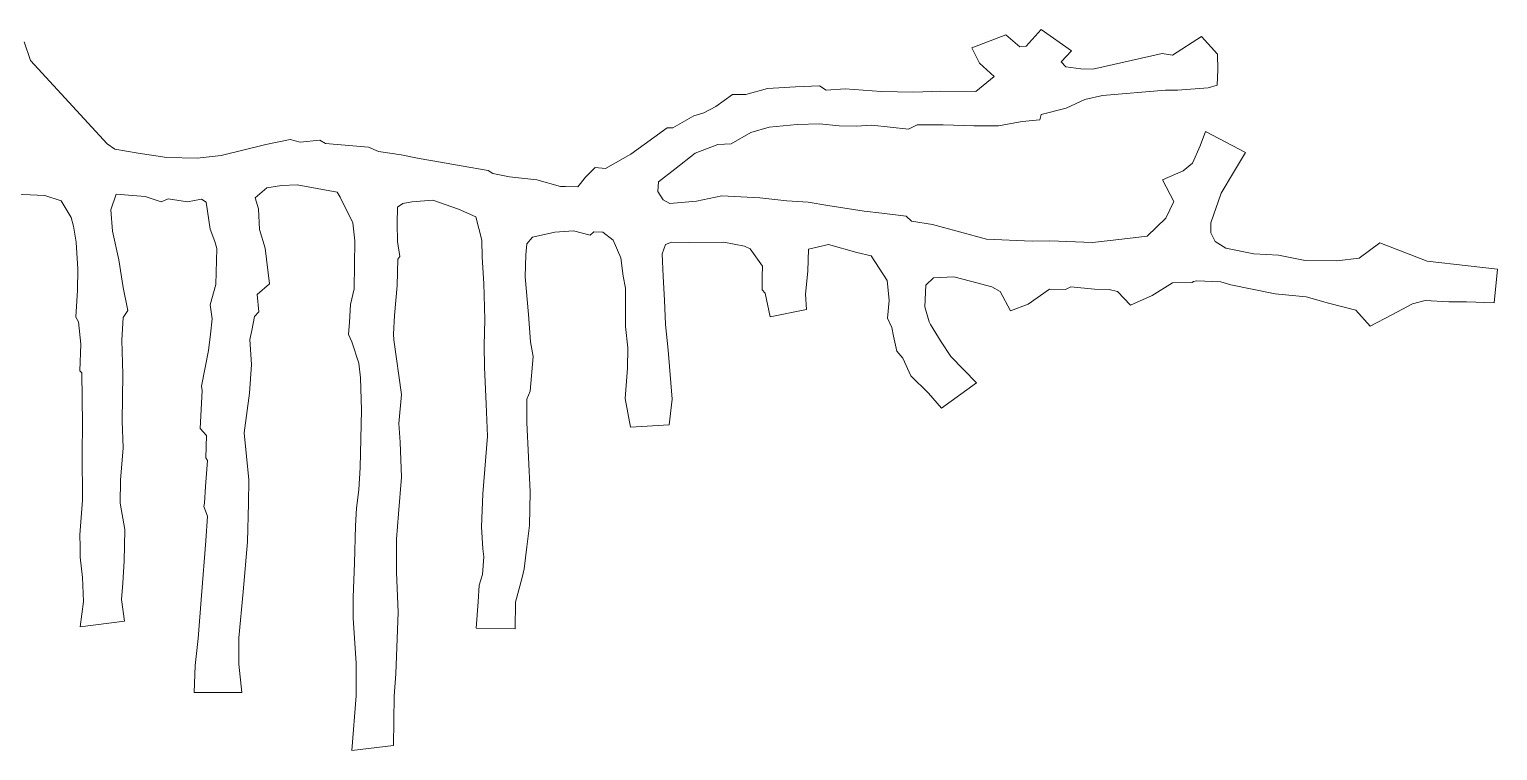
# Model space of a CAD drawing. Header units: metres. Extents: x 539168 to 540247, y 4477583 to 4477986.
# Drawn here: x 539453 to 539616.5, y 4477583 to 4477663.4 of the extents above; entities that cross this region are included whole.
import ezdxf

# ---------------------------------------------------------------- set-up
doc = ezdxf.new("R2010")
doc.units = ezdxf.units.M
doc.layers.add('KAT_1410', color=30, linetype='Continuous', lineweight=0)

msp = doc.modelspace()

# ---------------------------------------------------------------- linework, layer by layer
at = {"layer": 'KAT_1410'}
for p, q in [((539557.94, 4477661.35, 1409), (539561.7, 4477662.79, 1409)), ((539563.27, 4477661.46, 1408.9), (539561.7, 4477662.79, 1409)), ((539563.99, 4477661.51, 1408.9), (539565.66, 4477663.39, 1408.47)), ((539565.66, 4477663.39, 1408.47), (539569.02, 4477660.98, 1408.15)), ((539583.52, 4477662.58, 1406), (539580.26, 4477660.5, 1406.5)), ((539585.27, 4477660.64, 1405.9), (539583.52, 4477662.58, 1406)), ((539452.4, 4477662.01, 1413.07), (539453.11, 4477659.93, 1413.22)), ((539558.77, 4477659.63, 1409), (539557.94, 4477661.35, 1409)), ((539563.27, 4477661.46, 1408.9), (539563.99, 4477661.51, 1408.9)), ((539569.02, 4477660.98, 1408.15), (539567.86, 4477659.79, 1408.15)), ((539453.11, 4477659.93, 1413.22), (539461.65, 4477650.63, 1413.22)), ((539558.77, 4477659.63, 1409), (539560.42, 4477658.14, 1409.1)), ((539567.86, 4477659.79, 1408.15), (539568.39, 4477659.2, 1408.15)), ((539579.14, 4477660.7, 1406.81), (539571.42, 4477658.94, 1408.05)), ((539579.14, 4477660.7, 1406.81), (539580.26, 4477660.5, 1406.5)), ((539585.27, 4477660.64, 1405.9), (539585.33, 4477658.88, 1405.9)), ((539560.42, 4477658.14, 1409.1), (539558.38, 4477656.47, 1409.15)), ((539568.39, 4477659.2, 1408.15), (539570.05, 4477659, 1408.1)), ((539570.05, 4477659, 1408.1), (539571.42, 4477658.94, 1408.05)), ((539585.33, 4477658.88, 1405.9), (539585.26, 4477657.19, 1405.9)), ((539531.28, 4477656.15, 1412.33), (539529.42, 4477654.81, 1412.68)), ((539532.78, 4477656.12, 1412.3), (539531.28, 4477656.15, 1412.33)), ((539535.19, 4477656.82, 1411.83), (539532.78, 4477656.12, 1412.3)), ((539538.3, 4477656.97, 1411.81), (539535.19, 4477656.82, 1411.83)), ((539540.95, 4477657.11, 1411.3), (539538.3, 4477656.97, 1411.81)), ((539541.7, 4477656.62, 1411.05), (539540.95, 4477657.11, 1411.3)), ((539541.7, 4477656.62, 1411.05), (539543.84, 4477656.78, 1410.89)), ((539547.84, 4477656.45, 1410.47), (539543.84, 4477656.78, 1410.89)), ((539551.48, 4477656.4, 1410.04), (539547.84, 4477656.45, 1410.47)), ((539551.48, 4477656.4, 1410.04), (539554.46, 4477656.52, 1410.12)), ((539558.38, 4477656.47, 1409.15), (539554.46, 4477656.52, 1410.12)), ((539570.52, 4477655.56, 1407.94), (539572.48, 4477656.03, 1407.97)), ((539572.48, 4477656.03, 1407.97), (539579.49, 4477656.62, 1406.77)), ((539580.84, 4477656.6, 1406.5), (539579.49, 4477656.62, 1406.77)), ((539584.25, 4477656.86, 1406), (539580.84, 4477656.6, 1406.5)), ((539585.26, 4477657.19, 1405.9), (539584.25, 4477656.86, 1406)), ((539529.42, 4477654.81, 1412.68), (539528.1, 4477654.09, 1412.74)), ((539568.42, 4477654.6, 1408.08), (539565.66, 4477653.89, 1408.06)), ((539570.52, 4477655.56, 1407.94), (539568.42, 4477654.6, 1408.08)), ((539526.99, 4477653.75, 1412.88), (539524.64, 4477652.42, 1413.38)), ((539528.1, 4477654.09, 1412.74), (539526.99, 4477653.75, 1412.88)), ((539535.36, 4477652.51, 1412.16), (539538.48, 4477652.78, 1411.52)), ((539538.48, 4477652.78, 1411.52), (539540.98, 4477652.87, 1411.28)), ((539540.98, 4477652.87, 1411.28), (539543.16, 4477652.66, 1410.9)), ((539545.05, 4477652.62, 1410.89), (539546.78, 4477652.7, 1410.54)), ((539546.78, 4477652.7, 1410.54), (539550.88, 4477652.27, 1410.18)), ((539550.88, 4477652.27, 1410.18), (539551.83, 4477652.74, 1410.16)), ((539554.74, 4477652.77, 1409.82), (539551.83, 4477652.74, 1410.16)), ((539558.17, 4477652.63, 1409.15), (539554.74, 4477652.77, 1409.82)), ((539563.52, 4477653.12, 1408.35), (539560.9, 4477652.65, 1408.92)), ((539565.49, 4477653.3, 1408.16), (539563.52, 4477653.12, 1408.35)), ((539565.66, 4477653.89, 1408.06), (539565.49, 4477653.3, 1408.16)), ((539479.32, 4477650.58, 1412.67), (539482.02, 4477651.12, 1412.67)), ((539483.14, 4477650.83, 1412.67), (539482.02, 4477651.12, 1412.67)), ((539519.95, 4477649.49, 1413.45), (539524, 4477652.43, 1413.35)), ((539524, 4477652.43, 1413.35), (539524.64, 4477652.42, 1413.38)), ((539531.14, 4477650.64, 1412.76), (539533.33, 4477651.91, 1412.29)), ((539533.33, 4477651.91, 1412.29), (539535.36, 4477652.51, 1412.16)), ((539545.05, 4477652.62, 1410.89), (539543.16, 4477652.66, 1410.9)), ((539560.9, 4477652.65, 1408.92), (539558.17, 4477652.63, 1409.15)), ((539583.37, 4477650.41, 1413.3), (539583.95, 4477652.02, 1413.3)), ((539583.95, 4477652.02, 1413.3), (539588.42, 4477649.69, 1413.3)), ((539462.49, 4477650.05, 1412.87), (539461.63, 4477650.63, 1412.87)), ((539465.09, 4477649.6, 1412.87), (539462.49, 4477650.05, 1412.87)), ((539468.28, 4477649.11, 1412.82), (539465.09, 4477649.6, 1412.87)), ((539474.35, 4477649.33, 1412.84), (539479.32, 4477650.58, 1412.67)), ((539485.33, 4477651.05, 1412.67), (539483.14, 4477650.83, 1412.67)), ((539485.95, 4477650.66, 1412.67), (539485.33, 4477651.05, 1412.67)), ((539485.95, 4477650.66, 1412.67), (539490.74, 4477650.26, 1413.11)), ((539490.74, 4477650.26, 1413.11), (539491.85, 4477649.78, 1413.1)), ((539491.85, 4477649.78, 1413.1), (539494.37, 4477649.41, 1413.17)), ((539517.15, 4477647.89, 1413.42), (539519.95, 4477649.49, 1413.45)), ((539527.13, 4477649.6, 1413.35), (539524.86, 4477647.8, 1413.4)), ((539527.13, 4477649.6, 1413.35), (539529.64, 4477650.55, 1412.87)), ((539529.64, 4477650.55, 1412.87), (539531.14, 4477650.64, 1412.76)), ((539582.51, 4477648.5, 1413.3), (539583.37, 4477650.41, 1413.3)), ((539588.42, 4477649.69, 1413.3), (539587.08, 4477647.44, 1413.3)), ((539471.66, 4477649.03, 1412.83), (539468.28, 4477649.11, 1412.82)), ((539474.35, 4477649.33, 1412.84), (539471.66, 4477649.03, 1412.83)), ((539496.38, 4477649.02, 1413.08), (539494.37, 4477649.41, 1413.17)), ((539498.77, 4477648.59, 1413.08), (539496.38, 4477649.02, 1413.08)), ((539501.08, 4477648.17, 1413.08), (539498.77, 4477648.59, 1413.08)), ((539501.08, 4477648.17, 1413.08), (539504.08, 4477647.65, 1413.25)), ((539514.89, 4477646.91, 1413.51), (539515.98, 4477647.99, 1413.45)), ((539515.98, 4477647.99, 1413.45), (539517.15, 4477647.89, 1413.42)), ((539524.86, 4477647.8, 1413.4), (539523.02, 4477646.4, 1413.45)), ((539581.48, 4477647.63, 1413.3), (539582.51, 4477648.5, 1413.3)), ((539504.6, 4477647.35, 1413.25), (539504.08, 4477647.65, 1413.25)), ((539506.45, 4477646.96, 1413.25), (539504.6, 4477647.35, 1413.25)), ((539506.45, 4477646.96, 1413.25), (539509.49, 4477646.64, 1413.25)), ((539509.49, 4477646.64, 1413.25), (539512.12, 4477645.89, 1413.25)), ((539514.06, 4477645.86, 1413.45), (539514.89, 4477646.91, 1413.51)), ((539523.02, 4477646.4, 1413.45), (539522.95, 4477645.34, 1413.46)), ((539579.16, 4477646.64, 1413.31), (539581.48, 4477647.63, 1413.3)), ((539579.16, 4477646.64, 1413.31), (539580.42, 4477644.2, 1413.31)), ((539587.08, 4477647.44, 1413.3), (539585.7, 4477645.14, 1413.3)), ((539451.43, 4477645.04, 1412.98), (539454.72, 4477644.89, 1413)), ((539454.72, 4477644.89, 1413), (539456.53, 4477644.28, 1413.06)), ((539462.06, 4477643.28, 1412.99), (539462.63, 4477645.02, 1413.06)), ((539465.86, 4477644.77, 1413), (539462.63, 4477645.02, 1413.06)), ((539467.67, 4477644.18, 1413), (539465.86, 4477644.77, 1413)), ((539478.14, 4477644.63, 1412.67), (539479.43, 4477645.75, 1412.67)), ((539478.5, 4477643.4, 1412.99), (539478.14, 4477644.63, 1412.67)), ((539479.43, 4477645.75, 1412.67), (539481.07, 4477645.99, 1412.67)), ((539481.07, 4477645.99, 1412.67), (539482.79, 4477646.08, 1412.67)), ((539482.79, 4477646.08, 1412.67), (539487.24, 4477645.24, 1412.67)), ((539487.24, 4477645.24, 1412.67), (539487.59, 4477644.68, 1412.67)), ((539487.59, 4477644.68, 1412.67), (539488.99, 4477641.83, 1412.67)), ((539512.12, 4477645.89, 1413.25), (539512.67, 4477645.9, 1413.48)), ((539512.67, 4477645.9, 1413.48), (539514.06, 4477645.86, 1413.45)), ((539522.95, 4477645.34, 1413.46), (539523.57, 4477644.41, 1413.52)), ((539527.28, 4477644.25, 1413.25), (539530.1, 4477644.83, 1413.37)), ((539530.1, 4477644.83, 1413.37), (539534.31, 4477644.62, 1413.43)), ((539534.31, 4477644.62, 1413.43), (539537.33, 4477644.28, 1413.43)), ((539585.7, 4477645.14, 1413.3), (539584.55, 4477641.83, 1413.39)), ((539456.53, 4477644.28, 1413.06), (539457.65, 4477642.44, 1412.86)), ((539462.22, 4477640.92, 1412.97), (539462.06, 4477643.28, 1412.99)), ((539468.45, 4477644.51, 1413), (539467.67, 4477644.18, 1413)), ((539468.45, 4477644.51, 1413), (539470.6, 4477644.17, 1412.67)), ((539470.6, 4477644.17, 1412.67), (539472.15, 4477644.47, 1412.67)), ((539472.15, 4477644.47, 1412.67), (539472.65, 4477644.15, 1412.67)), ((539472.65, 4477644.15, 1412.67), (539473.13, 4477641.12, 1413)), ((539478.61, 4477641.11, 1413), (539478.5, 4477643.4, 1412.99)), ((539493.93, 4477641.77, 1412.67), (539493.99, 4477643.6, 1412.67)), ((539493.99, 4477643.6, 1412.67), (539494.56, 4477644.01, 1412.67)), ((539494.56, 4477644.01, 1412.67), (539495.58, 4477644.17, 1412.67)), ((539495.58, 4477644.17, 1412.67), (539497.89, 4477644.37, 1413.08)), ((539497.89, 4477644.37, 1413.08), (539500.77, 4477643.35, 1413.08)), ((539500.77, 4477643.35, 1413.08), (539502.71, 4477642.49, 1413.08)), ((539523.57, 4477644.41, 1413.52), (539524.31, 4477644.01, 1413.25)), ((539524.31, 4477644.01, 1413.25), (539527.28, 4477644.25, 1413.25)), ((539537.33, 4477644.28, 1413.43), (539539.71, 4477644.14, 1413.43)), ((539539.71, 4477644.14, 1413.43), (539541.89, 4477643.76, 1413.43)), ((539541.89, 4477643.76, 1413.43), (539545.95, 4477643.12, 1413.43)), ((539545.95, 4477643.12, 1413.43), (539547.91, 4477642.91, 1413.43)), ((539547.91, 4477642.91, 1413.43), (539550.62, 4477642.59, 1413.4)), ((539580.42, 4477644.2, 1413.31), (539579.53, 4477642.36, 1413.31)), ((539457.65, 4477642.44, 1412.86), (539457.9, 4477641.47, 1412.87)), ((539457.9, 4477641.47, 1412.87), (539458.18, 4477639.69, 1412.81)), ((539488.99, 4477641.83, 1412.67), (539489.24, 4477639.82, 1412.67)), ((539493.97, 4477639.76, 1412.67), (539493.93, 4477641.77, 1412.67)), ((539502.71, 4477642.49, 1413.08), (539503.35, 4477639.91, 1413.08)), ((539550.62, 4477642.59, 1413.4), (539551.2, 4477642.01, 1413.4)), ((539551.2, 4477642.01, 1413.4), (539553.55, 4477641.67, 1413.4)), ((539559.56, 4477640.03, 1413.4), (539553.55, 4477641.67, 1413.4)), ((539577.45, 4477640.37, 1413.34), (539579.53, 4477642.36, 1413.31)), ((539584.55, 4477640.71, 1413.37), (539584.55, 4477641.83, 1413.39)), ((539458.18, 4477639.69, 1412.81), (539458.38, 4477636.66, 1412.81)), ((539462.96, 4477637.72, 1412.97), (539462.22, 4477640.92, 1412.97)), ((539473.13, 4477641.12, 1413), (539473.64, 4477639.74, 1413)), ((539473.64, 4477639.74, 1413), (539473.84, 4477638.98, 1412.86)), ((539479.22, 4477639.01, 1412.79), (539478.61, 4477641.11, 1413)), ((539489.24, 4477639.82, 1412.67), (539489.16, 4477634.49, 1413.02)), ((539494.25, 4477638.09, 1412.67), (539493.97, 4477639.76, 1412.67)), ((539503.35, 4477639.91, 1413.08), (539503.4, 4477638.01, 1413.08)), ((539508.39, 4477639.5, 1413.08), (539509, 4477640.25, 1413.08)), ((539509, 4477640.25, 1413.08), (539511.5, 4477640.78, 1413.08)), ((539511.5, 4477640.78, 1413.08), (539513.58, 4477640.93, 1413.08)), ((539513.58, 4477640.93, 1413.08), (539515.43, 4477640.46, 1413.25)), ((539515.43, 4477640.46, 1413.25), (539515.84, 4477640.85, 1413.25)), ((539516.83, 4477640.79, 1413.25), (539515.84, 4477640.85, 1413.25)), ((539516.83, 4477640.79, 1413.25), (539517.99, 4477639.92, 1413.27)), ((539517.99, 4477639.92, 1413.27), (539518.86, 4477637.95, 1413.41)), ((539523.83, 4477639.41, 1413.26), (539524.49, 4477639.7, 1413.25)), ((539526.48, 4477639.65, 1413.25), (539524.49, 4477639.7, 1413.25)), ((539530.32, 4477639.68, 1413.25), (539526.48, 4477639.65, 1413.25)), ((539530.32, 4477639.68, 1413.25), (539532.62, 4477639.25, 1413.43)), ((539564.66, 4477639.78, 1413.4), (539559.56, 4477640.03, 1413.4)), ((539566.63, 4477639.85, 1413.4), (539564.66, 4477639.78, 1413.4)), ((539571.38, 4477639.66, 1413.4), (539566.63, 4477639.85, 1413.4)), ((539571.38, 4477639.66, 1413.4), (539574.65, 4477640, 1413.38)), ((539574.65, 4477640, 1413.38), (539577.45, 4477640.37, 1413.34)), ((539584.55, 4477640.71, 1413.37), (539585.04, 4477639.76, 1413.54)), ((539585.04, 4477639.76, 1413.54), (539586.22, 4477639.02, 1413.64)), ((539601.05, 4477637.91, 1413.65), (539603.36, 4477639.62, 1413.66)), ((539603.36, 4477639.62, 1413.66), (539608.62, 4477637.57, 1413.48)), ((539473.84, 4477638.98, 1412.86), (539473.74, 4477634.97, 1413.13)), ((539479.72, 4477635.06, 1412.96), (539479.22, 4477639.01, 1412.79)), ((539494, 4477637.79, 1412.67), (539494.25, 4477638.09, 1412.67)), ((539503.4, 4477638.01, 1413.08), (539503.59, 4477635.09, 1413.79)), ((539508.19, 4477635.83, 1413.74), (539508.28, 4477638.26, 1413.08)), ((539508.28, 4477638.26, 1413.08), (539508.39, 4477639.5, 1413.08)), ((539523.43, 4477638.39, 1413.32), (539523.83, 4477639.41, 1413.26)), ((539523.54, 4477635.86, 1413.37), (539523.43, 4477638.39, 1413.32)), ((539532.62, 4477639.25, 1413.43), (539533.23, 4477638.96, 1413.43)), ((539534.61, 4477637, 1413.43), (539533.23, 4477638.96, 1413.43)), ((539539.74, 4477638.9, 1413.43), (539539.66, 4477636.46, 1413.43)), ((539541.98, 4477639.43, 1413.43), (539539.74, 4477638.9, 1413.43)), ((539541.98, 4477639.43, 1413.43), (539545.12, 4477638.52, 1413.43)), ((539545.12, 4477638.52, 1413.43), (539546.71, 4477638.15, 1413.4)), ((539546.71, 4477638.15, 1413.4), (539548.5, 4477635.4, 1413.42)), ((539586.22, 4477639.02, 1413.64), (539589.34, 4477638.38, 1414)), ((539592.08, 4477638.22, 1414), (539589.34, 4477638.38, 1414)), ((539595.03, 4477637.63, 1414), (539592.08, 4477638.22, 1414)), ((539458.38, 4477636.66, 1412.81), (539458.33, 4477634.34, 1412.81)), ((539463.41, 4477634.65, 1412.81), (539462.96, 4477637.72, 1412.97)), ((539493.92, 4477634.85, 1413.24), (539494, 4477637.79, 1412.67)), ((539518.86, 4477637.95, 1413.41), (539519.09, 4477635.88, 1413.37)), ((539534.59, 4477635.85, 1413.43), (539534.61, 4477637, 1413.43)), ((539539.66, 4477636.46, 1413.43), (539539.41, 4477633.91, 1413.43)), ((539595.03, 4477637.63, 1414), (539598.58, 4477637.62, 1413.47)), ((539598.58, 4477637.62, 1413.47), (539601.05, 4477637.91, 1413.65)), ((539608.62, 4477637.57, 1413.48), (539613.2, 4477637.06, 1413.74)), ((539613.2, 4477637.06, 1413.74), (539616.48, 4477636.66, 1413.9)), ((539616.48, 4477636.66, 1413.9), (539616.08, 4477632.93, 1413.9)), ((539473.74, 4477634.97, 1413.13), (539473.11, 4477632.69, 1412.89)), ((539478.33, 4477633.87, 1412.92), (539479.72, 4477635.06, 1412.96)), ((539493.63, 4477631.51, 1413.48), (539493.92, 4477634.85, 1413.24)), ((539503.59, 4477635.09, 1413.79), (539503.68, 4477631.07, 1413.73)), ((539508.19, 4477635.83, 1413.74), (539508.57, 4477631.64, 1413.73)), ((539519.09, 4477635.88, 1413.37), (539519.35, 4477634.57, 1413.37)), ((539523.69, 4477633.22, 1413.37), (539523.54, 4477635.86, 1413.37)), ((539534.57, 4477634.39, 1413.43), (539534.59, 4477635.85, 1413.43)), ((539548.5, 4477635.4, 1413.42), (539548.61, 4477634.35, 1413.52)), ((539552.69, 4477632.47, 1413.4), (539552.82, 4477634.9, 1413.25)), ((539552.82, 4477634.9, 1413.25), (539553.66, 4477635.72, 1413.25)), ((539553.66, 4477635.72, 1413.25), (539555.92, 4477635.83, 1413.3)), ((539555.92, 4477635.83, 1413.3), (539557.78, 4477635.35, 1413.4)), ((539560.14, 4477634.7, 1413.49), (539557.78, 4477635.35, 1413.4)), ((539578, 4477633.73, 1413.41), (539580.27, 4477635.15, 1413.55)), ((539580.27, 4477635.15, 1413.55), (539582.45, 4477635.19, 1413.53)), ((539582.45, 4477635.19, 1413.53), (539582.61, 4477635.31, 1413.84)), ((539582.61, 4477635.31, 1413.84), (539582.98, 4477635.38, 1413.92)), ((539585.64, 4477635.28, 1414), (539582.98, 4477635.38, 1413.92)), ((539585.64, 4477635.28, 1414), (539586.77, 4477634.94, 1414)), ((539586.77, 4477634.94, 1414), (539591.71, 4477633.94, 1414)), ((539458.33, 4477634.34, 1412.81), (539458.15, 4477631.34, 1412.99)), ((539463.93, 4477632.09, 1412.97), (539463.41, 4477634.65, 1412.81)), ((539478.55, 4477631.94, 1413.03), (539478.33, 4477633.87, 1412.92)), ((539489.16, 4477634.49, 1413.02), (539488.74, 4477632.74, 1413.09)), ((539519.38, 4477630.28, 1413.43), (539519.35, 4477634.57, 1413.37)), ((539523.69, 4477633.22, 1413.37), (539523.8, 4477630.5, 1413.43)), ((539534.93, 4477634, 1413.43), (539534.57, 4477634.39, 1413.43)), ((539535.49, 4477631.38, 1413.43), (539534.93, 4477634, 1413.43)), ((539539.41, 4477633.91, 1413.43), (539539.52, 4477632.2, 1413.43)), ((539548.74, 4477633.17, 1413.49), (539548.54, 4477631.23, 1413.55)), ((539548.61, 4477634.35, 1413.52), (539548.74, 4477633.17, 1413.49)), ((539561.07, 4477634.18, 1413.54), (539560.14, 4477634.7, 1413.49)), ((539562.22, 4477632.04, 1413.64), (539561.07, 4477634.18, 1413.54)), ((539566.57, 4477634.43, 1413.46), (539564.2, 4477632.79, 1413.38)), ((539568.35, 4477634.42, 1413.52), (539566.57, 4477634.43, 1413.46)), ((539568.97, 4477634.69, 1413.4), (539568.35, 4477634.42, 1413.52)), ((539568.97, 4477634.69, 1413.4), (539571.59, 4477634.46, 1413.4)), ((539571.59, 4477634.46, 1413.4), (539573.24, 4477634.4, 1413.32)), ((539573.24, 4477634.4, 1413.32), (539574.14, 4477634.2, 1413.29)), ((539574.14, 4477634.2, 1413.29), (539575.58, 4477632.67, 1413.4)), ((539575.58, 4477632.67, 1413.4), (539578, 4477633.73, 1413.41)), ((539591.71, 4477633.94, 1414), (539595.17, 4477633.58, 1414)), ((539597.63, 4477632.88, 1413.72), (539595.17, 4477633.58, 1414)), ((539608.41, 4477633.18, 1413.67), (539607, 4477632.8, 1413.71)), ((539611.03, 4477633.05, 1413.66), (539608.41, 4477633.18, 1413.67)), ((539463.43, 4477631.31, 1412.99), (539463.93, 4477632.09, 1412.97)), ((539473.11, 4477632.69, 1412.89), (539473.34, 4477631.15, 1412.93)), ((539478.05, 4477631.39, 1413.13), (539478.55, 4477631.94, 1413.03)), ((539488.74, 4477632.74, 1413.09), (539488.61, 4477630.76, 1413.39)), ((539493.51, 4477629.42, 1413.65), (539493.63, 4477631.51, 1413.48)), ((539508.8, 4477628.58, 1413.85), (539508.57, 4477631.64, 1413.73)), ((539539.52, 4477632.2, 1413.43), (539535.49, 4477631.38, 1413.43)), ((539553.18, 4477630.82, 1413.72), (539552.69, 4477632.47, 1413.4)), ((539564.2, 4477632.79, 1413.38), (539562.22, 4477632.04, 1413.64)), ((539600.69, 4477632.1, 1413.84), (539597.63, 4477632.88, 1413.72)), ((539602.28, 4477630.34, 1413.83), (539600.69, 4477632.1, 1413.84)), ((539604.7, 4477631.58, 1413.75), (539602.28, 4477630.34, 1413.83)), ((539607, 4477632.8, 1413.71), (539604.7, 4477631.58, 1413.75)), ((539613.02, 4477633.05, 1413.89), (539611.03, 4477633.05, 1413.66)), ((539616.08, 4477632.93, 1413.9), (539613.02, 4477633.05, 1413.89)), ((539458.15, 4477631.34, 1412.99), (539458.46, 4477630.82, 1412.99)), ((539458.46, 4477630.82, 1412.99), (539458.7, 4477628.32, 1412.98)), ((539463.29, 4477628.75, 1412.92), (539463.43, 4477631.31, 1412.99)), ((539473.34, 4477631.15, 1412.93), (539473.15, 4477629.42, 1412.8)), ((539477.54, 4477628.84, 1412.84), (539477.77, 4477629.85, 1413.22)), ((539477.77, 4477629.85, 1413.22), (539478.05, 4477631.39, 1413.13)), ((539488.61, 4477630.76, 1413.39), (539488.51, 4477629.39, 1413.42)), ((539503.68, 4477631.07, 1413.73), (539503.61, 4477628.19, 1413.66)), ((539519.61, 4477627.92, 1413.43), (539519.38, 4477630.28, 1413.43)), ((539523.8, 4477630.5, 1413.43), (539524.12, 4477627.66, 1413.43)), ((539548.54, 4477631.23, 1413.55), (539549.02, 4477630.19, 1413.65)), ((539549.02, 4477630.19, 1413.65), (539549.22, 4477629.2, 1413.62)), ((539553.18, 4477630.82, 1413.72), (539553.33, 4477630.5, 1413.77)), ((539553.33, 4477630.5, 1413.77), (539554.53, 4477628.58, 1413.8)), ((539458.7, 4477628.32, 1412.98), (539458.59, 4477625.35, 1412.98)), ((539463.37, 4477624.98, 1413.17), (539463.29, 4477628.75, 1412.92)), ((539473.15, 4477629.42, 1412.8), (539472.91, 4477627.63, 1412.8)), ((539477.73, 4477626.06, 1412.8), (539477.54, 4477628.84, 1412.84)), ((539488.51, 4477629.39, 1413.42), (539488.89, 4477628.58, 1413.4)), ((539488.89, 4477628.58, 1413.4), (539489.65, 4477626.19, 1413.4)), ((539493.58, 4477628.82, 1413.4), (539493.51, 4477629.42, 1413.65)), ((539494.41, 4477622.73, 1413.4), (539493.58, 4477628.82, 1413.4)), ((539503.66, 4477625.75, 1413.66), (539503.61, 4477628.19, 1413.66)), ((539509.08, 4477626.94, 1413.66), (539508.8, 4477628.58, 1413.85)), ((539549.57, 4477627.53, 1413.82), (539549.22, 4477629.2, 1413.62)), ((539554.53, 4477628.58, 1413.8), (539555.58, 4477626.93, 1413.96)), ((539472.91, 4477627.63, 1412.8), (539472.15, 4477623.65, 1412.8)), ((539509.08, 4477626.94, 1413.66), (539508.73, 4477623.1, 1413.66)), ((539519.61, 4477627.92, 1413.43), (539519.58, 4477625.64, 1413.43)), ((539524.12, 4477627.66, 1413.43), (539524.57, 4477622.21, 1413.43)), ((539550.26, 4477626.77, 1413.78), (539549.57, 4477627.53, 1413.82)), ((539551.14, 4477624.8, 1413.78), (539550.26, 4477626.77, 1413.78)), ((539558.44, 4477624.03, 1413.9), (539555.58, 4477626.93, 1413.96)), ((539458.59, 4477625.35, 1412.98), (539458.84, 4477625.13, 1412.96)), ((539458.84, 4477625.13, 1412.96), (539458.91, 4477619.4, 1413.08)), ((539463.33, 4477619.75, 1413.03), (539463.37, 4477624.98, 1413.17)), ((539477.5, 4477622.87, 1412.8), (539477.73, 4477626.06, 1412.8)), ((539489.65, 4477626.19, 1413.4), (539489.86, 4477624.56, 1413.4)), ((539503.86, 4477621.65, 1413.66), (539503.66, 4477625.75, 1413.66)), ((539519.34, 4477622.28, 1413.43), (539519.58, 4477625.64, 1413.43)), ((539472.15, 4477623.65, 1412.8), (539472.23, 4477623.17, 1412.8)), ((539489.86, 4477624.56, 1413.4), (539489.95, 4477620.98, 1413.7)), ((539551.14, 4477624.8, 1413.78), (539553.12, 4477622.86, 1413.9)), ((539554.55, 4477621.21, 1413.9), (539558.44, 4477624.03, 1413.9)), ((539472.23, 4477623.17, 1412.8), (539472, 4477618.94, 1412.8)), ((539476.91, 4477618.45, 1412.8), (539477.5, 4477622.87, 1412.8)), ((539494.14, 4477619.48, 1413.7), (539494.41, 4477622.73, 1413.4)), ((539504, 4477618.08, 1413.66), (539503.86, 4477621.65, 1413.66)), ((539508.39, 4477622.21, 1413.66), (539508.37, 4477619.58, 1414.2)), ((539508.73, 4477623.1, 1413.66), (539508.39, 4477622.21, 1413.66)), ((539519.93, 4477619.06, 1413.43), (539519.34, 4477622.28, 1413.43)), ((539524.57, 4477622.21, 1413.43), (539524.24, 4477619.33, 1413.43)), ((539553.12, 4477622.86, 1413.9), (539554.55, 4477621.21, 1413.9)), ((539489.95, 4477620.98, 1413.7), (539489.83, 4477614.57, 1413.7)), ((539458.91, 4477619.4, 1413.08), (539458.85, 4477616.2, 1413.3)), ((539463.44, 4477616.76, 1413.36), (539463.33, 4477619.75, 1413.03)), ((539472, 4477618.94, 1412.8), (539472.69, 4477618.14, 1412.8)), ((539477.4, 4477613.2, 1412.8), (539476.91, 4477618.45, 1412.8)), ((539494.28, 4477617.42, 1413.7), (539494.14, 4477619.48, 1413.7)), ((539508.37, 4477619.58, 1414.2), (539508.74, 4477611.86, 1414.09)), ((539524.24, 4477619.33, 1413.43), (539519.93, 4477619.06, 1413.43)), ((539463.14, 4477613.18, 1413.3), (539463.44, 4477616.76, 1413.36)), ((539472.69, 4477618.14, 1412.8), (539472.62, 4477615.66, 1412.8)), ((539494.41, 4477613.49, 1414.43), (539494.28, 4477617.42, 1413.7)), ((539504, 4477618.08, 1413.66), (539503.48, 4477611.64, 1414.09)), ((539458.85, 4477616.2, 1413.3), (539458.9, 4477610.94, 1413.3)), ((539472.8, 4477615.35, 1412.8), (539472.61, 4477612.46, 1412.8)), ((539472.62, 4477615.66, 1412.8), (539472.8, 4477615.35, 1412.8)), ((539489.83, 4477614.57, 1413.7), (539489.65, 4477612.08, 1414.56)), ((539494.07, 4477609.42, 1414.55), (539494.41, 4477613.49, 1414.43)), ((539463.1, 4477610.6, 1413.3), (539463.14, 4477613.18, 1413.3)), ((539472.61, 4477612.46, 1412.8), (539472.49, 4477610.6, 1413.42)), ((539477.39, 4477610.62, 1413.58), (539477.4, 4477613.2, 1412.8)), ((539489.65, 4477612.08, 1414.56), (539489.39, 4477610.04, 1414.54)), ((539508.67, 4477608.11, 1414.09), (539508.74, 4477611.86, 1414.09)), ((539458.9, 4477610.94, 1413.3), (539458.61, 4477607.08, 1413.3)), ((539463.62, 4477607.66, 1413.3), (539463.1, 4477610.6, 1413.3)), ((539472.49, 4477610.6, 1413.42), (539472.39, 4477610.22, 1413.44)), ((539472.39, 4477610.22, 1413.44), (539472.82, 4477609.17, 1413.51)), ((539477.26, 4477606.32, 1415.47), (539477.39, 4477610.62, 1413.58)), ((539503.48, 4477611.64, 1414.09), (539503.33, 4477607.98, 1414.09)), ((539472.82, 4477609.17, 1413.51), (539472.63, 4477606.43, 1413.5)), ((539489.39, 4477610.04, 1414.54), (539489.3, 4477608.09, 1414.54)), ((539493.88, 4477606.61, 1414.54), (539494.07, 4477609.42, 1414.55)), ((539458.61, 4477607.08, 1413.3), (539458.65, 4477605.73, 1413.3)), ((539463.58, 4477605.86, 1413.3), (539463.62, 4477607.66, 1413.3)), ((539489.3, 4477608.09, 1414.54), (539489.19, 4477603.94, 1414.54)), ((539503.33, 4477607.98, 1414.09), (539503.46, 4477605.54, 1414.09)), ((539508.38, 4477605.74, 1414.09), (539508.67, 4477608.11, 1414.09)), ((539458.65, 4477605.73, 1413.3), (539458.62, 4477604.59, 1413.3)), ((539463.53, 4477604.18, 1413.3), (539463.58, 4477605.86, 1413.3)), ((539472.15, 4477600.32, 1413.44), (539472.63, 4477606.43, 1413.5)), ((539477.26, 4477606.32, 1415.47), (539476.78, 4477600.72, 1413.58)), ((539493.86, 4477602.9, 1414.9), (539493.88, 4477606.61, 1414.54)), ((539503.46, 4477605.54, 1414.09), (539503.57, 4477604.63, 1414.08)), ((539508.08, 4477603.28, 1414.08), (539508.38, 4477605.74, 1414.09)), ((539458.62, 4477604.59, 1413.3), (539458.91, 4477602.33, 1413.3)), ((539463.38, 4477601.71, 1413.3), (539463.53, 4477604.18, 1413.3)), ((539489.19, 4477603.94, 1414.54), (539489.02, 4477600.14, 1414.91)), ((539503.57, 4477604.63, 1414.08), (539503.44, 4477602.65, 1414.08)), ((539458.91, 4477602.33, 1413.3), (539458.99, 4477599.67, 1413.3)), ((539494.03, 4477598.45, 1414.83), (539493.86, 4477602.9, 1414.9)), ((539503.44, 4477602.65, 1414.08), (539503.07, 4477601.47, 1414)), ((539507.13, 4477599.59, 1414), (539507.84, 4477602.32, 1414.08)), ((539507.84, 4477602.32, 1414.08), (539508.08, 4477603.28, 1414.08)), ((539463.25, 4477599.89, 1413.3), (539463.38, 4477601.71, 1413.3)), ((539476.78, 4477600.72, 1413.58), (539476.31, 4477595.59, 1413.44)), ((539503.07, 4477601.47, 1414), (539502.96, 4477599.61, 1414)), ((539458.99, 4477599.67, 1413.3), (539458.64, 4477596.83, 1413.27)), ((539463.57, 4477597.48, 1413.48), (539463.25, 4477599.89, 1413.3)), ((539471.79, 4477595.53, 1413.37), (539472.15, 4477600.32, 1413.44)), ((539489.02, 4477600.14, 1414.91), (539489.05, 4477597.81, 1414.81)), ((539502.96, 4477599.61, 1414), (539502.74, 4477596.67, 1414)), ((539507.08, 4477596.62, 1414), (539507.13, 4477599.59, 1414)), ((539458.64, 4477596.83, 1413.27), (539463.57, 4477597.48, 1413.48)), ((539489.05, 4477597.81, 1414.81), (539489.38, 4477592.8, 1414.81)), ((539493.77, 4477591.6, 1414.81), (539494.03, 4477598.45, 1414.83)), ((539471.79, 4477595.53, 1413.37), (539471.44, 4477592.51, 1413.66)), ((539476.32, 4477592.67, 1413.62), (539476.31, 4477595.59, 1413.44)), ((539502.74, 4477596.67, 1414), (539507.08, 4477596.62, 1414)), ((539471.44, 4477592.51, 1413.66), (539471.33, 4477589.5, 1413.32)), ((539476.63, 4477589.52, 1413.55), (539476.32, 4477592.67, 1413.62)), ((539489.38, 4477592.8, 1414.81), (539489.37, 4477589.13, 1414.81)), ((539493.61, 4477589.1, 1414.81), (539493.77, 4477591.6, 1414.81)), ((539471.33, 4477589.5, 1413.32), (539476.63, 4477589.52, 1413.55)), ((539489.37, 4477589.13, 1414.81), (539488.9, 4477583.04, 1414.81)), ((539493.54, 4477583.6, 1414.81), (539493.61, 4477589.1, 1414.81)), ((539488.9, 4477583.04, 1414.81), (539493.54, 4477583.6, 1414.81))]:
    msp.add_line(p, q, dxfattribs=at)

doc.saveas('drawing.dxf')
